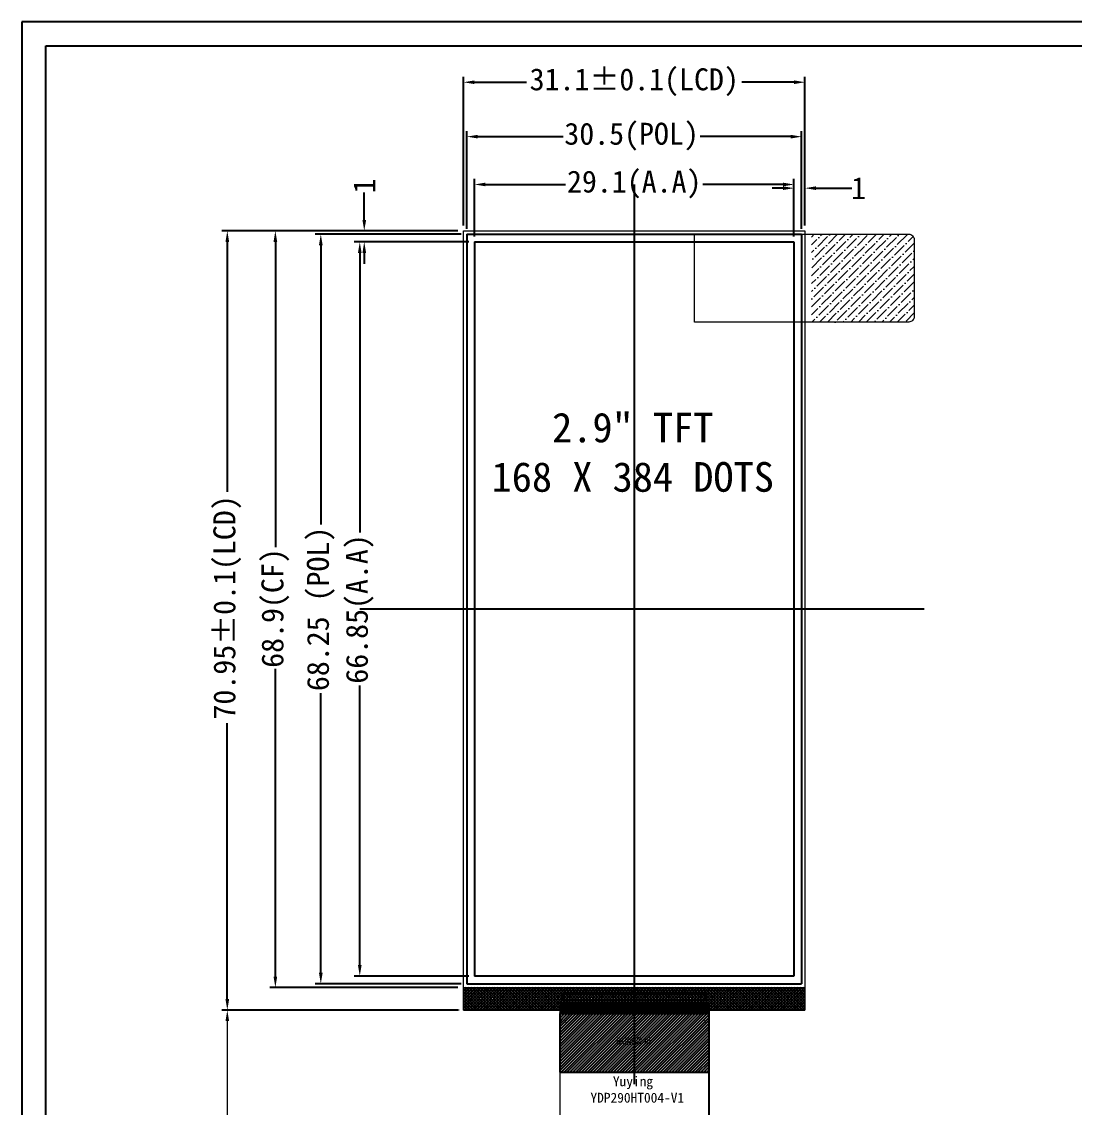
# Model space of a CAD drawing. Header units: millimetres. Extents: x 137 to 370, y 125 to 294.
# Drawn here: x 137.4 to 233.3, y 194.7 to 293.6 of the extents above; entities that cross this region are included whole.
import ezdxf

# ---------------------------------------------------------------- set-up
doc = ezdxf.new("R2010")
doc.units = ezdxf.units.MM
doc.header["$LTSCALE"] = 10
doc.header["$MEASUREMENT"] = 0
doc.linetypes.add('CENTER2', pattern=[28.575, 19.05, -3.175, 3.175, -3.175])
for name, color, linetype in [('240', 240, 'Continuous'), ('Bonding Pad', 3, 'Continuous'), ('Dimension', 7, 'Continuous'), ('DWG', 7, 'Continuous'), ('FPC', 2, 'Continuous'), ('Frame', 7, 'Continuous'), ('偏光片', 4, 'Continuous')]:
    doc.layers.add(name, color=color, linetype=linetype)
doc.layers.add('CEN', color=1, linetype='CENTER2', lineweight=5)
doc.layers.add('dim', color=3, linetype='Continuous', lineweight=13)
doc.styles.add('ROMANS', font='romans.shx')
doc.styles.add('宋体', font='')
doc.styles.get('宋体').set_extended_font_data('SimSun')
doc.dimstyles.new('ISO-25$0', dxfattribs={"dimscale": 0.5, "dimtxt": 2, "dimasz": 2, "dimexe": 0.8, "dimexo": 0.8, "dimtad": 0, "dimrnd": 0.01, "dimzin": 9, "dimdsep": 46, "dimtxsty": 'Standard', "dimcen": 2.5, "dimadec": 0, "dimazin": 2, "dimtfac": 1, "dimtofl": 0, "dimtmove": 0, "dimatfit": 0, "dimfxl": 1, "dimlwd": 13, "dimlwe": 13, "dimarcsym": 0})
doc.dimstyles.get("Standard").update_dxf_attribs({"dimscale": 0, "dimtxt": 0.6, "dimasz": 0.5, "dimexe": 0.5, "dimexo": 0.5, "dimgap": 0.5, "dimtad": 0, "dimdec": 4, "dimdsep": 46, "dimlunit": 6, "dimtxsty": 'ROMANS', "dimcen": 0.1, "dimadec": 0, "dimazin": 0, "dimtfac": 1, "dimtdec": 4, "dimtofl": 0, "dimtmove": 0, "dimatfit": 0, "dimfxl": 1, "dimtolj": 1, "dimtzin": 0, "dimarcsym": 0})

# ---------------------------------------------------------------- blocks, each defined once
blk = doc.blocks.new('*D178')
at = {"layer": 'Defpoints', "color": 0, "ltscale": 10}
for p in [(208.453, 283.128), (177.956, 274.243), (208.453, 274.243)]:
    blk.add_point(p, dxfattribs=at)
at = {"layer": 'Dimension', "color": 0, "lineweight": -2, "ltscale": 10}
for p, q in [((177.956, 274.743), (177.956, 283.628)), ((178.956, 283.128), (186.724, 283.128)), ((207.453, 283.128), (199.203, 283.128)), ((208.453, 274.743), (208.453, 283.628))]:
    blk.add_line(p, q, dxfattribs=at)
at = {"layer": 'Dimension', "color": 0, "ltscale": 10}
for points in [[(178.956, 283.295), (178.956, 282.962), (177.956, 283.128)], [(207.453, 283.295), (207.453, 282.962), (208.453, 283.128)]]:
    blk.add_solid(points, dxfattribs=at)
at = {"layer": 'Dimension', "color": 7, "ltscale": 10, "insert": (192.963, 283.128), "char_height": 2, "attachment_point": 5, "style": '宋体'}
blk.add_mtext('\\A1;30.5(POL)', dxfattribs=at)
blk = doc.blocks.new('*D179')
at = {"layer": 'Defpoints', "color": 0, "ltscale": 10}
for p in [(177.956, 274.243), (164.662, 205.997), (177.956, 205.997)]:
    blk.add_point(p, dxfattribs=at)
at = {"layer": 'Dimension', "color": 0, "lineweight": -2, "ltscale": 10}
for p, q in [((177.456, 274.243), (164.162, 274.243)), ((164.662, 273.243), (164.662, 247.812)), ((164.662, 206.997), (164.662, 232.44)), ((177.456, 205.997), (164.162, 205.997))]:
    blk.add_line(p, q, dxfattribs=at)
at = {"layer": 'Dimension', "color": 0, "ltscale": 10}
for points in [[(164.495, 273.243), (164.829, 273.243), (164.662, 274.243)], [(164.495, 206.997), (164.829, 206.997), (164.662, 205.997)]]:
    blk.add_solid(points, dxfattribs=at)
at = {"layer": 'Dimension', "color": 7, "ltscale": 10, "insert": (164.662, 240.126), "char_height": 2, "attachment_point": 5, "rotation": 90, "style": '宋体'}
blk.add_mtext('\\A1;68.25 (POL)', dxfattribs=at)
blk = doc.blocks.new('*D180')
at = {"layer": 'Defpoints', "color": 0, "ltscale": 10}
for p in [(177.656, 274.543), (160.523, 205.647), (177.656, 205.647)]:
    blk.add_point(p, dxfattribs=at)
at = {"layer": 'Dimension', "color": 0, "lineweight": -2, "ltscale": 10}
for p, q in [((177.156, 274.543), (160.023, 274.543)), ((160.523, 273.543), (160.523, 245.746)), ((160.523, 206.647), (160.523, 234.665)), ((177.156, 205.647), (160.023, 205.647))]:
    blk.add_line(p, q, dxfattribs=at)
at = {"layer": 'Dimension', "color": 0, "ltscale": 10}
for points in [[(160.356, 273.543), (160.69, 273.543), (160.523, 274.543)], [(160.356, 206.647), (160.69, 206.647), (160.523, 205.647)]]:
    blk.add_solid(points, dxfattribs=at)
at = {"layer": 'Dimension', "color": 7, "ltscale": 10, "insert": (160.523, 240.205), "char_height": 2, "attachment_point": 5, "rotation": 90, "style": '宋体'}
blk.add_mtext('\\A1;68.9(CF)', dxfattribs=at)
blk = doc.blocks.new('*D181')
at = {"layer": 'Defpoints', "color": 0, "ltscale": 10}
for p in [(208.753, 288.082), (177.656, 274.543), (208.753, 274.543)]:
    blk.add_point(p, dxfattribs=at)
at = {"layer": 'Dimension', "color": 0, "lineweight": -2, "ltscale": 10}
for p, q in [((177.656, 275.043), (177.656, 288.582)), ((178.656, 288.082), (183.39, 288.082)), ((207.753, 288.082), (203.019, 288.082)), ((208.753, 275.043), (208.753, 288.582))]:
    blk.add_line(p, q, dxfattribs=at)
at = {"layer": 'Dimension', "color": 0, "ltscale": 10}
for points in [[(178.656, 288.249), (178.656, 287.916), (177.656, 288.082)], [(207.753, 288.249), (207.753, 287.916), (208.753, 288.082)]]:
    blk.add_solid(points, dxfattribs=at)
at = {"layer": 'Dimension', "color": 7, "ltscale": 10, "insert": (193.205, 288.082), "char_height": 2, "attachment_point": 5, "style": '宋体'}
blk.add_mtext('\\A1;31.1%%P0.1(LCD)', dxfattribs=at)
blk = doc.blocks.new('*D182')
at = {"layer": 'Defpoints', "color": 0, "ltscale": 10}
for p in [(168.21, 273.543), (178.656, 273.543), (178.656, 206.697)]:
    blk.add_point(p, dxfattribs=at)
at = {"layer": 'Dimension', "color": 0, "lineweight": -2, "ltscale": 10}
for p, q in [((178.156, 273.543), (167.71, 273.543)), ((168.21, 272.543), (168.21, 247.091)), ((168.21, 207.697), (168.21, 233.149)), ((178.156, 206.697), (167.71, 206.697))]:
    blk.add_line(p, q, dxfattribs=at)
at = {"layer": 'Dimension', "color": 0, "ltscale": 10}
for points in [[(168.044, 272.543), (168.377, 272.543), (168.21, 273.543)], [(168.044, 207.697), (168.377, 207.697), (168.21, 206.697)]]:
    blk.add_solid(points, dxfattribs=at)
at = {"layer": 'Dimension', "color": 7, "ltscale": 10, "insert": (168.21, 240.12), "char_height": 2, "attachment_point": 5, "rotation": 90, "style": '宋体'}
blk.add_mtext('\\A1;66.85(A.A)', dxfattribs=at)
blk = doc.blocks.new('*D183')
at = {"layer": 'Defpoints', "color": 0, "ltscale": 10}
for p in [(207.753, 278.773), (178.656, 273.543), (207.753, 273.543)]:
    blk.add_point(p, dxfattribs=at)
at = {"layer": 'Dimension', "color": 0, "lineweight": -2, "ltscale": 10}
for p, q in [((178.656, 274.043), (178.656, 279.273)), ((179.656, 278.773), (186.954, 278.773)), ((206.753, 278.773), (199.455, 278.773)), ((207.753, 274.043), (207.753, 279.273))]:
    blk.add_line(p, q, dxfattribs=at)
at = {"layer": 'Dimension', "color": 0, "ltscale": 10}
for points in [[(179.656, 278.94), (179.656, 278.606), (178.656, 278.773)], [(206.753, 278.94), (206.753, 278.606), (207.753, 278.773)]]:
    blk.add_solid(points, dxfattribs=at)
at = {"layer": 'Dimension', "color": 7, "ltscale": 10, "insert": (193.205, 278.773), "char_height": 2, "attachment_point": 5, "style": '宋体'}
blk.add_mtext('\\A1;29.1(A.A)', dxfattribs=at)
blk = doc.blocks.new('*D184')
at = {"layer": 'Defpoints', "color": 0, "ltscale": 10}
for p in [(168.619, 274.543), (177.656, 274.543), (178.656, 273.543)]:
    blk.add_point(p, dxfattribs=at)
at = {"layer": 'Dimension', "color": 0, "lineweight": -2, "ltscale": 10}
for p, q in [((168.619, 275.543), (168.619, 278.035)), ((177.156, 274.543), (168.119, 274.543)), ((178.156, 273.543), (168.119, 273.543)), ((168.619, 272.543), (168.619, 271.543))]:
    blk.add_line(p, q, dxfattribs=at)
at = {"layer": 'Dimension', "color": 0, "ltscale": 10}
for points in [[(168.453, 275.543), (168.786, 275.543), (168.619, 274.543)], [(168.453, 272.543), (168.786, 272.543), (168.619, 273.543)]]:
    blk.add_solid(points, dxfattribs=at)
at = {"layer": 'Dimension', "color": 7, "ltscale": 10, "insert": (168.619, 278.643), "char_height": 2, "attachment_point": 5, "rotation": 90, "style": '宋体'}
blk.add_mtext('\\A1;1', dxfattribs=at)
blk = doc.blocks.new('*D185')
at = {"layer": 'Defpoints', "color": 0, "ltscale": 10}
for p in [(208.753, 278.437), (208.753, 274.543), (207.753, 273.543)]:
    blk.add_point(p, dxfattribs=at)
at = {"layer": 'Dimension', "color": 0, "lineweight": -2, "ltscale": 10}
for p, q in [((207.753, 274.043), (207.753, 278.937)), ((208.753, 275.043), (208.753, 278.937)), ((206.753, 278.437), (205.753, 278.437)), ((209.753, 278.437), (213.033, 278.437))]:
    blk.add_line(p, q, dxfattribs=at)
at = {"layer": 'Dimension', "color": 0, "ltscale": 10}
for points in [[(206.753, 278.604), (206.753, 278.27), (207.753, 278.437)], [(209.753, 278.604), (209.753, 278.27), (208.753, 278.437)]]:
    blk.add_solid(points, dxfattribs=at)
at = {"layer": 'Dimension', "color": 7, "ltscale": 10, "insert": (213.641, 278.437), "char_height": 2, "attachment_point": 5, "style": '宋体'}
blk.add_mtext('\\A1;1', dxfattribs=at)
blk = doc.blocks.new('*D186')
at = {"layer": 'Defpoints', "color": 0, "ltscale": 10}
for p in [(177.656, 274.543), (156.147, 203.597), (177.656, 203.597)]:
    blk.add_point(p, dxfattribs=at)
at = {"layer": 'Dimension', "color": 0, "lineweight": -2, "ltscale": 10}
for p, q in [((177.156, 274.543), (155.647, 274.543)), ((156.147, 273.543), (156.147, 250.785)), ((156.147, 204.597), (156.147, 229.737)), ((177.156, 203.597), (155.647, 203.597))]:
    blk.add_line(p, q, dxfattribs=at)
at = {"layer": 'Dimension', "color": 0, "ltscale": 10}
for points in [[(155.981, 273.543), (156.314, 273.543), (156.147, 274.543)], [(155.981, 204.597), (156.314, 204.597), (156.147, 203.597)]]:
    blk.add_solid(points, dxfattribs=at)
at = {"layer": 'Dimension', "color": 7, "ltscale": 10, "insert": (156.147, 240.261), "char_height": 2, "attachment_point": 5, "rotation": 90, "style": '宋体'}
blk.add_mtext('\\A1;70.95%%P0.1(LCD)', dxfattribs=at)
blk = doc.blocks.new('*D159')
at = {"color": 7, "lineweight": 13}
for p, q in [((177.256, 203.597), (155.747, 203.597)), ((156.147, 202.597), (156.147, 191.031)), ((156.147, 171.597), (156.147, 183.158)), ((189.757, 170.597), (155.747, 170.597))]:
    blk.add_line(p, q, dxfattribs=at)
at = {"color": 7}
for points in [[(155.981, 202.597), (156.314, 202.597), (156.147, 203.597)], [(155.981, 171.597), (156.314, 171.597), (156.147, 170.597)]]:
    blk.add_solid(points, dxfattribs=at)
at = {"layer": 'Defpoints', "color": 0}
for p in [(156.147, 203.597), (177.656, 203.597), (190.157, 170.597)]:
    blk.add_point(p, dxfattribs=at)
at = {"color": 7, "insert": (156.147, 187.094), "char_height": 1.5, "attachment_point": 5, "rotation": 90, "style": '宋体'}
blk.add_mtext('33%%P0.3', dxfattribs=at)

msp = doc.modelspace()

# ---------------------------------------------------------------- hatches: boundary and pattern name
h = msp.add_hatch()
h.set_pattern_fill('ANSI37', color=0, scale=1.5, style=0)
h.set_pattern_definition([(45, (-264.64945, 25.26609), (-0.13258252, 0.13258252), []), (135, (-264.64945, 25.26609), (-0.13258252, -0.13258252), [])])
edge = h.paths.add_edge_path()
edge.add_line((177.6558745, 205.6466582), (208.7534745, 205.6466582))
edge.add_line((208.7534739, 205.6466581), (208.7534739, 203.5966581))
edge.add_line((208.7534745, 203.5966582), (177.6558745, 203.5966582))
edge.add_line((177.6558745, 203.5966582), (177.6558745, 205.6466582))
h = msp.add_hatch()
h.set_pattern_fill('ANSI31', color=30, style=0)
h.set_pattern_definition([(45, (-264.64945, 25.26609), (-0.088388348, 0.088388348), [])])
edge = h.paths.add_edge_path()
edge.add_line((199.7896746, 204.1974878), (186.6196744, 204.197485))
edge.add_arc((186.6196745, 203.997485), 0.2, 90, 180)
edge.add_line((186.4196745, 203.9965274), (186.4196745, 203.2966586))
edge.add_line((186.4196745, 203.2966586), (199.9896745, 203.2966586))
edge.add_line((199.9896745, 203.9966473), (199.9896745, 203.2966586))
edge.add_arc((199.7896746, 203.9974878), 0.2, 0, 90)
h = msp.add_hatch()
h.set_pattern_fill('ANSI31', color=0, scale=1.5, style=0)
edge = h.paths.add_edge_path()
edge.add_line((186.4196746, 203.2974882), (199.9896746, 203.2974882))
edge.add_line((186.4196745, 203.2974882), (186.4196746, 197.9511786))
edge.add_line((186.4196746, 197.9511786), (199.9896746, 197.9511785))
edge.add_line((199.9896745, 203.2966586), (199.989675, 197.9511785))
h.paths.add_polyline_path([(191.2752721, 200.1672879), (195.103205, 200.1672879), (195.103205, 201.3538801), (191.2752721, 201.3538801)], flags=24)
at = {"layer": 'dim'}
h = msp.add_hatch(dxfattribs=at)
h.set_pattern_fill('ANSI36', color=5, scale=4, style=0)
h.set_pattern_definition([(45, (-491.00175, -4151.4042), (0.265165043, 0.972271824), [1.25, -0.25, 0, -0.25])])
h.paths.add_polyline_path([(218.7034745, 273.7433782, 0.4142135624), (218.2034745, 274.2433782), (209.3534745, 274.2433782), (209.3534745, 266.2433782), (218.2034745, 266.2433782, 0.4142135624), (218.7034745, 266.7433782)])

# ---------------------------------------------------------------- linework, layer by layer
at = {"color": 1}
for p, q in [((193.2046745, 278.7730483), (193.2046745, 196.8647045)), ((168.2104617, 240.1200182), (219.5997369, 240.1200182))]:
    msp.add_line(p, q, dxfattribs=at)
at = {"color": 7}
for p, q in [((186.7046745, 205.1466582), (199.7046745, 205.1466582)), ((186.7046745, 205.1466582), (186.7046745, 204.4966582)), ((199.7046745, 205.1466582), (199.7046745, 204.4966582)), ((186.7046745, 204.4966582), (199.7046745, 204.4966582))]:
    msp.add_line(p, q, dxfattribs=at)
at = {"color": 4}
for p, q in [((186.6196692, 203.9966558), (187.1196765, 203.996656)), ((186.6196692, 203.9966558), (186.6196693, 203.8966558)), ((186.6196693, 203.9966559), (186.6196693, 203.8966559)), ((186.6196693, 203.8966558), (187.1196766, 203.896656)), ((186.8196725, 204.0966559), (186.9196725, 204.0966559)), ((186.8196726, 203.7966559), (186.9196726, 203.7966559)), ((187.1196766, 203.9966557), (187.1196767, 203.8966557)), ((199.7896758, 203.9966608), (199.2896685, 203.9966606)), ((199.2896685, 203.9966607), (199.2896685, 203.8966607)), ((199.7896758, 203.8966608), (199.2896685, 203.8966606)), ((199.7896758, 203.8966608), (199.2896685, 203.8966606)), ((199.5896725, 204.0966607), (199.4896725, 204.0966607)), ((199.5896725, 204.0966607), (199.4896725, 204.0966607)), ((199.5896726, 203.7966607), (199.4896726, 203.7966607)), ((199.5896726, 203.7966607), (199.4896726, 203.7966607)), ((199.7896758, 203.9966609), (199.7896758, 203.8966609)), ((199.7896758, 203.9966608), (199.7896758, 203.8966608))]:
    msp.add_line(p, q, dxfattribs=at)
at = {"color": 30, "ltscale": 5}
for p, q in [((199.9896746, 203.9974878), (199.9896746, 203.2974882)), ((186.4196745, 203.2966586), (199.9896745, 203.2966586)), ((186.4196746, 203.2974882), (199.9896746, 203.2974882))]:
    msp.add_line(p, q, dxfattribs=at)
at = {"color": 30}
for p, q in [((201.460376, 203.9974656), (201.4603762, 203.9974657)), ((186.4196745, 203.2974882), (186.4196746, 197.9511786)), ((199.9896745, 203.2966586), (199.989675, 197.9511785)), ((186.4196746, 197.9511786), (199.9896746, 197.9511785)), ((199.989675, 197.9511785), (199.9896757, 185.8591594))]:
    msp.add_line(p, q, dxfattribs=at)
at = {"layer": '240', "color": 4, "lineweight": -3}
for p, q in [((186.8196726, 203.7966559), (186.8196725, 204.0966559)), ((186.9196726, 203.7966559), (186.9196725, 204.0966559)), ((199.4896726, 203.7966607), (199.4896725, 204.0966607)), ((199.4896726, 203.7966607), (199.4896725, 204.0966607)), ((199.5896726, 203.7966607), (199.5896725, 204.0966607)), ((199.5896726, 203.7966607), (199.5896725, 204.0966607))]:
    msp.add_line(p, q, dxfattribs=at)
at = {"layer": 'Bonding Pad', "color": 4, "ltscale": 5}
for p, q in [((187.1246744, 203.6966558), (187.1246742, 204.1966566)), ((187.1246742, 204.1966566), (187.1946742, 204.1966566)), ((187.1946745, 203.6966566), (187.1246745, 203.6966566)), ((187.1946742, 204.1966566), (187.1946744, 203.6966566)), ((187.2546742, 204.1966566), (187.3246742, 204.1966567)), ((187.2546744, 203.6966558), (187.2546742, 204.1966566)), ((187.3246745, 203.6966567), (187.2546745, 203.6966566)), ((187.3246742, 204.1966567), (187.3246744, 203.6966567)), ((187.3846744, 203.6966559), (187.3846742, 204.1966567)), ((187.3846742, 204.1966567), (187.4546742, 204.1966567)), ((187.4546745, 203.6966567), (187.3846745, 203.6966567)), ((187.4546742, 204.1966567), (187.4546744, 203.6966567)), ((187.5146744, 203.696656), (187.5146742, 204.1966567)), ((187.5146742, 204.1966567), (187.5846742, 204.1966567)), ((187.5846745, 203.6966567), (187.5146745, 203.6966567)), ((187.5846742, 204.1966567), (187.5846744, 203.6966567)), ((187.6446744, 203.696656), (187.6446742, 204.1966568)), ((187.6446742, 204.1966568), (187.7146742, 204.1966568)), ((187.7146745, 203.6966568), (187.6446745, 203.6966568)), ((187.7146742, 204.1966568), (187.7146744, 203.6966568)), ((187.7746744, 203.6966561), (187.7746742, 204.1966568)), ((187.7746742, 204.1966568), (187.8446742, 204.1966568)), ((187.8446745, 203.6966568), (187.7746745, 203.6966568)), ((187.8446742, 204.1966568), (187.8446744, 203.6966568)), ((187.9046744, 203.6966561), (187.9046742, 204.1966569)), ((187.9046742, 204.1966569), (187.9746742, 204.1966569)), ((187.9746745, 203.6966569), (187.9046745, 203.6966569)), ((187.9746742, 204.1966569), (187.9746744, 203.6966569)), ((188.0346744, 203.6966562), (188.0346742, 204.1966569)), ((188.0346742, 204.1966569), (188.1046742, 204.1966569)), ((188.1046745, 203.6966569), (188.0346745, 203.6966569)), ((188.1046742, 204.1966569), (188.1046744, 203.6966569)), ((188.1646744, 203.6966562), (188.1646742, 204.196657)), ((188.1646742, 204.196657), (188.2346742, 204.196657)), ((188.2346745, 203.696657), (188.1646745, 203.696657)), ((188.2346742, 204.196657), (188.2346744, 203.696657)), ((188.2946744, 203.6966563), (188.2946742, 204.196657)), ((188.2946742, 204.196657), (188.3646742, 204.196657)), ((188.3646745, 203.696657), (188.2946745, 203.696657)), ((188.3646742, 204.196657), (188.3646744, 203.696657)), ((188.4246744, 203.6966563), (188.4246742, 204.1966571)), ((188.4246742, 204.1966571), (188.4946742, 204.1966571)), ((188.4946745, 203.6966571), (188.4246745, 203.696657)), ((188.4946742, 204.1966571), (188.4946744, 203.6966571)), ((188.5546744, 203.6966564), (188.5546742, 204.1966571)), ((188.5546742, 204.1966571), (188.6246742, 204.1966571)), ((188.6246745, 203.6966571), (188.5546745, 203.6966571)), ((188.6246742, 204.1966571), (188.6246744, 203.6966571)), ((188.6846742, 204.1966571), (188.7546742, 204.1966572)), ((188.6846744, 203.6966565), (188.6846742, 204.1966571)), ((188.7546745, 203.6966572), (188.6846745, 203.6966571)), ((188.7546742, 204.1966572), (188.7546744, 203.6966572)), ((188.8146744, 203.6966565), (188.8146742, 204.1966572)), ((188.8146742, 204.1966572), (188.8846742, 204.1966572)), ((188.8846745, 203.6966572), (188.8146745, 203.6966572)), ((188.8846742, 204.1966572), (188.8846744, 203.6966572)), ((188.9446742, 204.1966572), (189.0146742, 204.1966573)), ((188.9446744, 203.6966566), (188.9446742, 204.1966572)), ((189.0146745, 203.6966573), (188.9446745, 203.6966572)), ((189.0146742, 204.1966573), (189.0146744, 203.6966573)), ((189.0746744, 203.6966566), (189.0746742, 204.1966573)), ((189.0746742, 204.1966573), (189.1446742, 204.1966573)), ((189.1446745, 203.6966573), (189.0746745, 203.6966573)), ((189.1446742, 204.1966573), (189.1446744, 203.6966573)), ((189.2046742, 204.1966573), (189.2746742, 204.1966574)), ((189.2046744, 203.6966567), (189.2046742, 204.1966573)), ((189.2746745, 203.6966574), (189.2046745, 203.6966573)), ((189.2746742, 204.1966574), (189.2746744, 203.6966574)), ((189.3346744, 203.6966567), (189.3346742, 204.1966574)), ((189.3346742, 204.1966574), (189.4046742, 204.1966574)), ((189.4046745, 203.6966574), (189.3346745, 203.6966574)), ((189.4046742, 204.1966574), (189.4046744, 203.6966574)), ((189.4646744, 203.6966568), (189.4646742, 204.1966574)), ((189.4646742, 204.1966574), (189.5346742, 204.1966574)), ((189.5346745, 203.6966574), (189.4646745, 203.6966574)), ((189.5346742, 204.1966574), (189.5346744, 203.6966574)), ((189.5946744, 203.6966568), (189.5946742, 204.1966575)), ((189.5946742, 204.1966575), (189.6646742, 204.1966575)), ((189.6646745, 203.6966575), (189.5946745, 203.6966575)), ((189.6646742, 204.1966575), (189.6646744, 203.6966575)), ((189.7246744, 203.6966569), (189.7246742, 204.1966575)), ((189.7246742, 204.1966575), (189.7946742, 204.1966575)), ((189.7946745, 203.6966575), (189.7246745, 203.6966575)), ((189.7946742, 204.1966575), (189.7946744, 203.6966575)), ((189.8546744, 203.6966569), (189.8546742, 204.1966576)), ((189.8546742, 204.1966576), (189.9246742, 204.1966576)), ((189.9246745, 203.6966576), (189.8546745, 203.6966576)), ((189.9246742, 204.1966576), (189.9246744, 203.6966576)), ((189.9846744, 203.696657), (189.9846742, 204.1966576)), ((189.9846742, 204.1966576), (190.0546742, 204.1966576)), ((190.0546745, 203.6966576), (189.9846745, 203.6966576)), ((190.0546742, 204.1966576), (190.0546744, 203.6966576)), ((190.1146744, 203.6966571), (190.1146742, 204.1966577)), ((190.1146742, 204.1966577), (190.1846742, 204.1966577)), ((190.1846745, 203.6966577), (190.1146745, 203.6966577)), ((190.1846742, 204.1966577), (190.1846744, 203.6966577)), ((190.2446744, 203.6966571), (190.2446742, 204.1966577)), ((190.2446742, 204.1966577), (190.3146742, 204.1966577)), ((190.3146745, 203.6966577), (190.2446745, 203.6966577)), ((190.3146742, 204.1966577), (190.3146744, 203.6966577)), ((190.3746742, 204.1966577), (190.4446742, 204.1966578)), ((190.3746744, 203.6966572), (190.3746742, 204.1966577)), ((190.4446745, 203.6966578), (190.3746745, 203.6966577)), ((190.4446742, 204.1966578), (190.4446744, 203.6966578)), ((190.5046744, 203.6966572), (190.5046742, 204.1966578)), ((190.5046742, 204.1966578), (190.5746742, 204.1966578)), ((190.5746745, 203.6966578), (190.5046745, 203.6966578)), ((190.5746742, 204.1966578), (190.5746744, 203.6966578)), ((190.6346742, 204.1966578), (190.7046742, 204.1966579)), ((190.6346744, 203.6966573), (190.6346742, 204.1966578)), ((190.7046745, 203.6966579), (190.6346745, 203.6966578)), ((190.7046742, 204.1966579), (190.7046744, 203.6966579)), ((190.7646744, 203.6966573), (190.7646742, 204.1966579)), ((190.7646742, 204.1966579), (190.8346742, 204.1966579)), ((190.8346745, 203.6966579), (190.7646745, 203.6966579)), ((190.8346742, 204.1966579), (190.8346744, 203.6966579)), ((190.8946742, 204.1966579), (190.9646742, 204.196658)), ((190.8946744, 203.6966574), (190.8946742, 204.1966579)), ((190.9646745, 203.696658), (190.8946745, 203.6966579)), ((190.9646742, 204.196658), (190.9646744, 203.696658)), ((191.0246744, 203.6966574), (191.0246742, 204.196658)), ((191.0246742, 204.196658), (191.0946742, 204.196658)), ((191.0946745, 203.696658), (191.0246745, 203.696658)), ((191.0946742, 204.196658), (191.0946744, 203.696658)), ((191.1546742, 204.196658), (191.2246742, 204.1966581)), ((191.1546744, 203.6966575), (191.1546742, 204.196658)), ((191.2246745, 203.6966581), (191.1546745, 203.696658)), ((191.2246742, 204.1966581), (191.2246744, 203.6966581)), ((191.2846744, 203.6966576), (191.2846742, 204.1966581)), ((191.2846742, 204.1966581), (191.3546742, 204.1966581)), ((191.3546745, 203.6966581), (191.2846745, 203.6966581)), ((191.3546742, 204.1966581), (191.3546744, 203.6966581)), ((191.4146744, 203.6966576), (191.4146742, 204.1966581)), ((191.4146742, 204.1966581), (191.4846742, 204.1966581)), ((191.4846745, 203.6966581), (191.4146745, 203.6966581)), ((191.4846742, 204.1966581), (191.4846744, 203.6966581)), ((191.5446744, 203.6966577), (191.5446742, 204.1966582)), ((191.5446742, 204.1966582), (191.6146742, 204.1966582)), ((191.6146745, 203.6966582), (191.5446745, 203.6966582)), ((191.6146742, 204.1966582), (191.6146744, 203.6966582)), ((191.6746744, 203.6966577), (191.6746742, 204.1966582)), ((191.6746742, 204.1966582), (191.7446742, 204.1966582)), ((191.7446745, 203.6966582), (191.6746745, 203.6966582)), ((191.7446742, 204.1966582), (191.7446744, 203.6966582)), ((191.8046744, 203.6966578), (191.8046742, 204.1966583)), ((191.8046742, 204.1966583), (191.8746742, 204.1966583)), ((191.8746745, 203.6966583), (191.8046745, 203.6966583)), ((191.8746742, 204.1966583), (191.8746744, 203.6966583)), ((191.9346744, 203.6966578), (191.9346742, 204.1966583)), ((191.9346742, 204.1966583), (192.0046742, 204.1966583)), ((192.0046745, 203.6966583), (191.9346745, 203.6966583)), ((192.0046742, 204.1966583), (192.0046744, 203.6966583)), ((192.0646744, 203.6966579), (192.0646742, 204.1966584)), ((192.0646742, 204.1966584), (192.1346742, 204.1966584)), ((192.1346745, 203.6966584), (192.0646745, 203.6966584)), ((192.1346742, 204.1966584), (192.1346744, 203.6966584)), ((192.1946744, 203.6966579), (192.1946742, 204.1966584)), ((192.1946742, 204.1966584), (192.2646742, 204.1966584)), ((192.2646745, 203.6966584), (192.1946745, 203.6966584)), ((192.2646742, 204.1966584), (192.2646744, 203.6966584)), ((192.3246742, 204.1966584), (192.3946742, 204.1966585)), ((192.3246744, 203.696658), (192.3246742, 204.1966584)), ((192.3946745, 203.6966585), (192.3246745, 203.6966584)), ((192.3946742, 204.1966585), (192.3946744, 203.6966585)), ((192.4546744, 203.696658), (192.4546742, 204.1966585)), ((192.4546742, 204.1966585), (192.5246742, 204.1966585)), ((192.5246745, 203.6966585), (192.4546745, 203.6966585)), ((192.5246742, 204.1966585), (192.5246744, 203.6966585)), ((192.5846742, 204.1966585), (192.6546742, 204.1966586)), ((192.5846744, 203.6966581), (192.5846742, 204.1966585)), ((192.6546745, 203.6966586), (192.5846745, 203.6966585)), ((192.6546742, 204.1966586), (192.6546744, 203.6966586)), ((192.7146744, 203.6966582), (192.7146742, 204.1966586)), ((192.7146742, 204.1966586), (192.7846742, 204.1966586)), ((192.7846745, 203.6966586), (192.7146745, 203.6966586)), ((192.7846742, 204.1966586), (192.7846744, 203.6966586)), ((192.8446742, 204.1966586), (192.9146742, 204.1966587)), ((192.8446744, 203.6966582), (192.8446742, 204.1966586)), ((192.9146745, 203.6966587), (192.8446745, 203.6966586)), ((192.9146742, 204.1966587), (192.9146744, 203.6966587)), ((192.9746744, 203.6966583), (192.9746742, 204.1966587)), ((192.9746742, 204.1966587), (193.0446742, 204.1966587)), ((193.0446745, 203.6966587), (192.9746745, 203.6966587)), ((193.0446742, 204.1966587), (193.0446744, 203.6966587)), ((193.1046742, 204.1966587), (193.1746742, 204.1966588)), ((193.1046744, 203.6966583), (193.1046742, 204.1966587)), ((193.1746745, 203.6966588), (193.1046745, 203.6966587)), ((193.1746742, 204.1966588), (193.1746744, 203.6966588)), ((193.2346744, 203.6966584), (193.2346742, 204.1966588)), ((193.2346742, 204.1966588), (193.3046742, 204.1966588)), ((193.3046745, 203.6966588), (193.2346745, 203.6966588)), ((193.3046742, 204.1966588), (193.3046744, 203.6966588)), ((193.3646744, 203.6966584), (193.3646742, 204.1966588)), ((193.3646742, 204.1966588), (193.4346742, 204.1966588)), ((193.4346745, 203.6966588), (193.3646745, 203.6966588)), ((193.4346742, 204.1966588), (193.4346744, 203.6966588)), ((193.4946744, 203.6966585), (193.4946742, 204.1966589)), ((193.4946742, 204.1966589), (193.5646742, 204.1966589)), ((193.5646745, 203.6966589), (193.4946745, 203.6966589)), ((193.5646742, 204.1966589), (193.5646744, 203.6966589)), ((193.6246744, 203.6966585), (193.6246742, 204.1966589)), ((193.6246742, 204.1966589), (193.6946742, 204.1966589)), ((193.6946745, 203.6966589), (193.6246745, 203.6966589)), ((193.6946742, 204.1966589), (193.6946744, 203.6966589)), ((193.7546744, 203.6966586), (193.7546742, 204.196659)), ((193.7546742, 204.196659), (193.8246742, 204.196659)), ((193.8246745, 203.696659), (193.7546745, 203.696659)), ((193.8246742, 204.196659), (193.8246744, 203.696659)), ((193.8846744, 203.6966587), (193.8846742, 204.196659)), ((193.8846742, 204.196659), (193.9546742, 204.196659)), ((193.9546745, 203.696659), (193.8846745, 203.696659)), ((193.9546742, 204.196659), (193.9546744, 203.696659)), ((194.0146744, 203.6966587), (194.0146742, 204.1966591)), ((194.0146742, 204.1966591), (194.0846742, 204.1966591)), ((194.0846745, 203.6966591), (194.0146745, 203.6966591)), ((194.0846742, 204.1966591), (194.0846744, 203.6966591)), ((194.1446744, 203.6966588), (194.1446742, 204.1966591)), ((194.1446742, 204.1966591), (194.2146742, 204.1966591)), ((194.2146745, 203.6966591), (194.1446745, 203.6966591)), ((194.2146742, 204.1966591), (194.2146744, 203.6966591)), ((194.2746742, 204.1966591), (194.3446742, 204.1966592)), ((194.2746744, 203.6966588), (194.2746742, 204.1966591)), ((194.3446745, 203.6966592), (194.2746745, 203.6966591)), ((194.3446742, 204.1966592), (194.3446744, 203.6966592)), ((194.4046744, 203.6966589), (194.4046742, 204.1966592)), ((194.4046742, 204.1966592), (194.4746742, 204.1966592)), ((194.4746745, 203.6966592), (194.4046745, 203.6966592)), ((194.4746742, 204.1966592), (194.4746744, 203.6966592)), ((194.5346742, 204.1966592), (194.6046742, 204.1966593)), ((194.5346744, 203.6966589), (194.5346742, 204.1966592)), ((194.6046745, 203.6966593), (194.5346745, 203.6966592)), ((194.6046742, 204.1966593), (194.6046744, 203.6966593)), ((194.6646744, 203.696659), (194.6646742, 204.1966593)), ((194.6646742, 204.1966593), (194.7346742, 204.1966593)), ((194.7346745, 203.6966593), (194.6646745, 203.6966593)), ((194.7346742, 204.1966593), (194.7346744, 203.6966593)), ((194.7946742, 204.1966593), (194.8646742, 204.1966594)), ((194.7946744, 203.696659), (194.7946742, 204.1966593)), ((194.8646745, 203.6966594), (194.7946745, 203.6966593)), ((194.8646742, 204.1966594), (194.8646744, 203.6966594)), ((194.9246744, 203.6966591), (194.9246742, 204.1966594)), ((194.9246742, 204.1966594), (194.9946742, 204.1966594)), ((194.9946745, 203.6966594), (194.9246745, 203.6966594)), ((194.9946742, 204.1966594), (194.9946744, 203.6966594)), ((195.0546742, 204.1966594), (195.1246742, 204.1966595)), ((195.0546744, 203.6966591), (195.0546742, 204.1966594)), ((195.1246745, 203.6966594), (195.0546745, 203.6966594)), ((195.1246742, 204.1966595), (195.1246744, 203.6966594)), ((195.1846744, 203.6966592), (195.1846742, 204.1966595)), ((195.1846742, 204.1966595), (195.2546742, 204.1966595)), ((195.2546745, 203.6966595), (195.1846745, 203.6966595)), ((195.2546742, 204.1966595), (195.2546744, 203.6966595)), ((195.3146744, 203.6966593), (195.3146742, 204.1966595)), ((195.3146742, 204.1966595), (195.3846742, 204.1966595)), ((195.3846745, 203.6966595), (195.3146745, 203.6966595)), ((195.3846742, 204.1966595), (195.3846744, 203.6966595)), ((195.4446744, 203.6966593), (195.4446742, 204.1966596)), ((195.4446742, 204.1966596), (195.5146742, 204.1966596)), ((195.5146745, 203.6966596), (195.4446745, 203.6966596)), ((195.5146742, 204.1966596), (195.5146744, 203.6966596)), ((195.5746744, 203.6966594), (195.5746742, 204.1966596)), ((195.5746742, 204.1966596), (195.6446742, 204.1966596)), ((195.6446745, 203.6966596), (195.5746745, 203.6966596)), ((195.6446742, 204.1966596), (195.6446744, 203.6966596)), ((195.7046744, 203.6966594), (195.7046742, 204.1966597)), ((195.7046742, 204.1966597), (195.7746742, 204.1966597)), ((195.7746745, 203.6966597), (195.7046745, 203.6966597)), ((195.7746742, 204.1966597), (195.7746744, 203.6966597)), ((195.8346744, 203.6966595), (195.8346742, 204.1966597)), ((195.8346742, 204.1966597), (195.9046742, 204.1966597)), ((195.9046745, 203.6966597), (195.8346745, 203.6966597)), ((195.9046742, 204.1966597), (195.9046744, 203.6966597)), ((195.9646744, 203.6966595), (195.9646742, 204.1966598)), ((195.9646742, 204.1966598), (196.0346742, 204.1966598)), ((196.0346745, 203.6966598), (195.9646745, 203.6966598)), ((196.0346742, 204.1966598), (196.0346744, 203.6966598)), ((196.0946744, 203.6966596), (196.0946742, 204.1966598)), ((196.0946742, 204.1966598), (196.1646742, 204.1966598)), ((196.1646745, 203.6966598), (196.0946745, 203.6966598)), ((196.1646742, 204.1966598), (196.1646744, 203.6966598)), ((196.2246742, 204.1966598), (196.2946742, 204.1966599)), ((196.2246744, 203.6966596), (196.2246742, 204.1966598)), ((196.2946745, 203.6966599), (196.2246745, 203.6966598)), ((196.2946742, 204.1966599), (196.2946744, 203.6966599)), ((196.3546744, 203.6966597), (196.3546742, 204.1966599)), ((196.3546742, 204.1966599), (196.4246742, 204.1966599)), ((196.4246745, 203.6966599), (196.3546745, 203.6966599)), ((196.4246742, 204.1966599), (196.4246744, 203.6966599)), ((196.4846742, 204.1966599), (196.5546742, 204.19666)), ((196.4846744, 203.6966598), (196.4846742, 204.1966599)), ((196.5546745, 203.69666), (196.4846745, 203.6966599)), ((196.5546742, 204.19666), (196.5546744, 203.69666)), ((196.6146744, 203.6966598), (196.6146742, 204.19666)), ((196.6146742, 204.19666), (196.6846742, 204.19666)), ((196.6846745, 203.69666), (196.6146745, 203.69666)), ((196.6846742, 204.19666), (196.6846744, 203.69666)), ((196.7446742, 204.19666), (196.8146742, 204.1966601)), ((196.7446744, 203.6966599), (196.7446742, 204.19666)), ((196.8146745, 203.6966601), (196.7446745, 203.69666)), ((196.8146742, 204.1966601), (196.8146744, 203.6966601)), ((196.8746744, 203.6966599), (196.8746742, 204.1966601)), ((196.8746742, 204.1966601), (196.9446742, 204.1966601)), ((196.9446745, 203.6966601), (196.8746745, 203.6966601)), ((196.9446742, 204.1966601), (196.9446744, 203.6966601)), ((197.0046742, 204.1966601), (197.0746742, 204.1966602)), ((197.0046744, 203.69666), (197.0046742, 204.1966601)), ((197.0746745, 203.6966601), (197.0046745, 203.6966601)), ((197.0746742, 204.1966602), (197.0746744, 203.6966601)), ((197.1346744, 203.69666), (197.1346742, 204.1966602)), ((197.1346742, 204.1966602), (197.2046742, 204.1966602)), ((197.2046745, 203.6966602), (197.1346745, 203.6966602)), ((197.2046742, 204.1966602), (197.2046744, 203.6966602)), ((197.2646744, 203.6966601), (197.2646742, 204.1966602)), ((197.2646742, 204.1966602), (197.3346742, 204.1966602)), ((197.3346745, 203.6966602), (197.2646745, 203.6966602)), ((197.3346742, 204.1966602), (197.3346744, 203.6966602)), ((197.3946744, 203.6966601), (197.3946742, 204.1966603)), ((197.3946742, 204.1966603), (197.4646742, 204.1966603)), ((197.4646745, 203.6966603), (197.3946745, 203.6966603)), ((197.4646742, 204.1966603), (197.4646744, 203.6966603)), ((197.5246744, 203.6966602), (197.5246742, 204.1966603)), ((197.5246742, 204.1966603), (197.5946742, 204.1966603)), ((197.5946745, 203.6966603), (197.5246745, 203.6966603)), ((197.5946742, 204.1966603), (197.5946744, 203.6966603)), ((197.6546744, 203.6966603), (197.6546742, 204.1966604)), ((197.6546742, 204.1966604), (197.7246742, 204.1966604)), ((197.7246745, 203.6966604), (197.6546745, 203.6966604)), ((197.7246742, 204.1966604), (197.7246744, 203.6966604)), ((197.7846744, 203.6966603), (197.7846742, 204.1966604)), ((197.7846742, 204.1966604), (197.8546742, 204.1966604)), ((197.8546745, 203.6966604), (197.7846745, 203.6966604)), ((197.8546742, 204.1966604), (197.8546744, 203.6966604)), ((197.9146744, 203.6966604), (197.9146742, 204.1966605)), ((197.9146742, 204.1966605), (197.9846742, 204.1966605)), ((197.9846745, 203.6966605), (197.9146745, 203.6966604)), ((197.9846742, 204.1966605), (197.9846744, 203.6966605)), ((198.0446744, 203.6966604), (198.0446742, 204.1966605)), ((198.0446742, 204.1966605), (198.1146742, 204.1966605)), ((198.1146745, 203.6966605), (198.0446745, 203.6966605)), ((198.1146742, 204.1966605), (198.1146744, 203.6966605)), ((198.1746742, 204.1966605), (198.2446742, 204.1966606)), ((198.1746744, 203.6966605), (198.1746742, 204.1966605)), ((198.2446745, 203.6966606), (198.1746745, 203.6966605)), ((198.2446742, 204.1966606), (198.2446744, 203.6966606)), ((198.3046744, 203.6966605), (198.3046742, 204.1966606)), ((198.3046742, 204.1966606), (198.3746742, 204.1966606)), ((198.3746745, 203.6966606), (198.3046745, 203.6966606)), ((198.3746742, 204.1966606), (198.3746744, 203.6966606)), ((198.4346742, 204.1966606), (198.5046742, 204.1966607)), ((198.4346744, 203.6966606), (198.4346742, 204.1966606)), ((198.5046745, 203.6966607), (198.4346745, 203.6966606)), ((198.5046742, 204.1966607), (198.5046744, 203.6966607)), ((198.5646744, 203.6966606), (198.5646742, 204.1966607)), ((198.5646742, 204.1966607), (198.6346742, 204.1966607)), ((198.6346745, 203.6966607), (198.5646745, 203.6966607)), ((198.6346742, 204.1966607), (198.6346744, 203.6966607)), ((198.6946742, 204.1966607), (198.7646742, 204.1966608)), ((198.6946744, 203.6966607), (198.6946742, 204.1966607)), ((198.7646745, 203.6966608), (198.6946745, 203.6966607)), ((198.7646742, 204.1966608), (198.7646744, 203.6966608)), ((198.8246744, 203.6966607), (198.8246742, 204.1966608)), ((198.8246742, 204.1966608), (198.8946742, 204.1966608)), ((198.8946745, 203.6966608), (198.8246745, 203.6966608)), ((198.8946742, 204.1966608), (198.8946744, 203.6966608)), ((198.9546742, 204.1966608), (199.0246742, 204.1966609)), ((198.9546744, 203.6966608), (198.9546742, 204.1966608)), ((199.0246745, 203.6966608), (198.9546745, 203.6966608)), ((199.0246742, 204.1966609), (199.0246744, 203.6966608)), ((199.0846744, 203.6966609), (199.0846742, 204.1966609)), ((199.0846742, 204.1966609), (199.1546742, 204.1966609)), ((199.1546745, 203.6966609), (199.0846745, 203.6966609)), ((199.1546742, 204.1966609), (199.1546744, 203.6966609)), ((199.2146744, 203.6966609), (199.2146742, 204.1966609)), ((199.2146742, 204.1966609), (199.2846742, 204.1966609)), ((199.2846745, 203.6966609), (199.2146745, 203.6966609)), ((199.2846742, 204.1966609), (199.2846744, 203.6966609))]:
    msp.add_line(p, q, dxfattribs=at)
at = {"layer": 'CEN', "color": 1, "lineweight": 0, "ltscale": 0.2}
for p, q in [((186.8696742, 204.3966565), (186.8696745, 203.4966565)), ((199.5396741, 204.3966609), (199.5396745, 203.4966609))]:
    msp.add_line(p, q, dxfattribs=at)
at = {"layer": 'dim', "color": 7, "ltscale": 10}
for p, q in [((177.6558745, 203.5966582), (177.6558745, 274.5433782)), ((177.6558745, 274.5433782), (208.7534745, 274.5433782)), ((208.7534745, 274.5433782), (208.7534745, 203.5966582))]:
    msp.add_line(p, q, dxfattribs=at)
at = {"layer": 'dim', "color": 7}
for p, q in [((177.6558745, 205.6466582), (208.7534745, 205.6466582)), ((177.6558745, 203.5966582), (208.7534745, 203.5966582))]:
    msp.add_line(p, q, dxfattribs=at)
at = {"layer": 'dim', "color": 30}
for p, q in [((186.4196745, 203.9965274), (186.4196745, 203.2966586)), ((186.4196746, 197.9511786), (186.4196746, 185.8594878))]:
    msp.add_line(p, q, dxfattribs=at)
at = {"layer": 'dim', "color": 5}
msp.add_lwpolyline([(198.7034745, 274.2433782), (218.2034745, 274.2433782, -0.4142135624), (218.7034745, 273.7433782), (218.7034745, 266.7433782, -0.4142135624), (218.2034745, 266.2433782), (198.7034745, 266.2433782)], format="xyb", close=True, dxfattribs=at)
at = {"layer": 'DWG', "color": 1}
for p, q in [((178.6558745, 273.5433782), (207.7534745, 273.5433782)), ((178.6558745, 273.5433782), (178.6558745, 206.6966582)), ((207.7534745, 273.5433782), (207.7534745, 206.6966582)), ((207.7534745, 206.6966582), (178.6558745, 206.6966582))]:
    msp.add_line(p, q, dxfattribs=at)
at = {"layer": 'FPC', "color": 30}
msp.add_line((186.6196746, 204.1974878), (199.7896746, 204.1974878), dxfattribs=at)
for centre, start, end in [((186.6196746, 203.9974878), 90, 180), ((199.7896746, 203.9974878), 0, 90)]:
    msp.add_arc(centre, 0.2, start, end, dxfattribs=at)
at = {"layer": 'Frame', "color": 7}
for p, q in [((369.7212457, 293.5935734), (137.4226783, 293.5935734)), ((137.4226783, 293.5935734), (137.4226783, 125.2088987)), ((139.6251583, 127.411387), (139.6251583, 291.3910851)), ((139.6251583, 291.3910851), (367.5187575, 291.3910851))]:
    msp.add_line(p, q, dxfattribs=at)
at = {"layer": '偏光片', "color": 6, "ltscale": 10}
for p, q in [((177.9558745, 274.2433782), (208.4534745, 274.2433782)), ((177.9558745, 274.2433782), (177.9558745, 205.9966582)), ((208.4534745, 274.2433782), (208.4534745, 205.9966582)), ((177.9558745, 205.9966582), (208.4534745, 205.9966582))]:
    msp.add_line(p, q, dxfattribs=at)

# ---------------------------------------------------------------- texts
at = {"color": 6, "linetype": 'Continuous', "lineweight": 0, "style": '宋体'}
msp.add_text('单面弯折', height=0.6, dxfattribs=at).set_placement((191.4730374, 200.4488521))
at = {"color": 7, "insert": (187.3390161, 197.5593518), "char_height": 0.8957952, "width": 11.618132462, "attachment_point": 1, "rotation": 0.000003392, "style": '宋体'}
msp.add_mtext('\\pi3.92239;{\\C256;\\c16777215;Yuying\\P\\pi1.8792;YDP290HT004-V1}', dxfattribs=at)
at = {"layer": 'DWG', "color": 7, "insert": (180.2144257, 257.9951793), "char_height": 2.7, "width": 51.3, "attachment_point": 1, "style": '宋体'}
msp.add_mtext('   2.9" TFT\\P168 X 384 DOTS', dxfattribs=at)
at = {"layer": 'DWG', "color": 7, "extrusion": (0, 0, -1), "char_height": 0.4, "attachment_point": 3, "text_direction": (-1, 0, 0), "line_spacing_factor": 0.6, "style": '宋体'}
for s, insert, width in [('94', (186.5057399, 202.8617511), 1), ('1', (199.4623131, 202.8338323), 3)]:
    msp.add_mtext(s, dxfattribs=dict(at, insert=insert, width=width))

# ---------------------------------------------------------------- dimensions: what is measured, and where the dimension line sits
at = {"color": 7}
dim = msp.add_linear_dim(base=(156.1473927, 203.5966582), p1=(190.1567746, 170.5974878), p2=(177.6558745, 203.5966582), angle=90, text='<>%%P0.3', dimstyle='ISO-25$0', override={"dimtxt": 3, "dimasz": 2, "dimtxsty": '宋体', "dimclrd": 7, "dimclre": 7, "dimclrt": 7, "dimfxl": 0.8}, dxfattribs=at)
dim.commit()
dim.dimension.update_dxf_attribs({"geometry": '*D159', "text_midpoint": (156.1473927, 187.0944046), "dimtype": 160})
at = {"layer": 'Dimension', "ltscale": 10}
dim = msp.add_linear_dim(base=(208.7534745, 288.0822177), p1=(177.6558745, 274.5433782), p2=(208.7534745, 274.5433782), text='<>%%P0.1(LCD)', dimstyle='Standard', override={"dimscale": 1, "dimtxt": 2, "dimasz": 1, "dimgap": 0.2, "dimdec": 2, "dimtxsty": '宋体', "dimclrt": 7}, dxfattribs=at)
dim.commit()
dim.dimension.update_dxf_attribs({"geometry": '*D181', "text_midpoint": (193.2046745, 288.0822177)})
for base, p1, p2, text, picture, middle in [((208.4534745, 283.1284337), (177.9558745, 274.2433782), (208.4534745, 274.2433782), '<>(POL)', '*D178', (192.9634365, 283.1284337)), ((207.7534745, 278.7730483), (178.6558745, 273.5433782), (207.7534745, 273.5433782), '<>(A.A)', '*D183', (193.2046745, 278.7730483))]:
    dim = msp.add_linear_dim(base=base, p1=p1, p2=p2, text=text, dimstyle='Standard', override={"dimscale": 1, "dimtxt": 2, "dimasz": 1, "dimgap": 0.2, "dimdec": 2, "dimtxsty": '宋体', "dimclrt": 7}, dxfattribs=at)
    dim.commit()
    dim.dimension.update_dxf_attribs({"geometry": picture, "text_midpoint": middle, "dimtype": 160})
dim = msp.add_linear_dim(base=(208.7534745, 278.4368514), p1=(207.7534745, 273.5433782), p2=(208.7534745, 274.5433782), dimstyle='Standard', override={"dimscale": 1, "dimtxt": 2, "dimasz": 1, "dimgap": 0.2, "dimdec": 3, "dimtxsty": '宋体', "dimclrt": 7}, dxfattribs=at)
dim.commit()
dim.dimension.update_dxf_attribs({"geometry": '*D185', "text_midpoint": (213.6406253, 278.4368514), "dimtype": 160})
dim = msp.add_linear_dim(base=(168.6191836, 274.5433782), p1=(178.6558745, 273.5433782), p2=(177.6558745, 274.5433782), angle=90, dimstyle='Standard', override={"dimscale": 1, "dimtxt": 2, "dimasz": 1, "dimgap": 0.2, "dimtxsty": '宋体', "dimclrt": 7}, dxfattribs=at)
dim.commit()
dim.dimension.update_dxf_attribs({"geometry": '*D184', "text_midpoint": (168.6191836, 278.6428195), "dimtype": 160})
for base, p1, p2, text, picture, middle in [((156.1473927, 203.5966582), (177.6558745, 274.5433782), (177.6558745, 203.5966582), '<>%%P0.1(LCD)', '*D186', (156.1473927, 240.2614561)), ((160.5229939, 205.6466582), (177.6558745, 274.5433782), (177.6558745, 205.6466582), '<>(CF)', '*D180', (160.5229939, 240.2054941)), ((164.6620033, 205.9966582), (177.9558745, 274.2433782), (177.9558745, 205.9966582), '<> (POL)', '*D179', (164.6620033, 240.1263135)), ((168.2104617, 273.5433782), (178.6558745, 206.6966582), (178.6558745, 273.5433782), '<>(A.A)', '*D182', (168.2104617, 240.1200182))]:
    dim = msp.add_linear_dim(base=base, p1=p1, p2=p2, angle=90, text=text, dimstyle='Standard', override={"dimscale": 1, "dimtxt": 2, "dimasz": 1, "dimgap": 0.2, "dimdec": 2, "dimtxsty": '宋体', "dimclrt": 7}, dxfattribs=at)
    dim.commit()
    dim.dimension.update_dxf_attribs({"geometry": picture, "text_midpoint": middle, "dimtype": 160})

doc.saveas('drawing.dxf')
